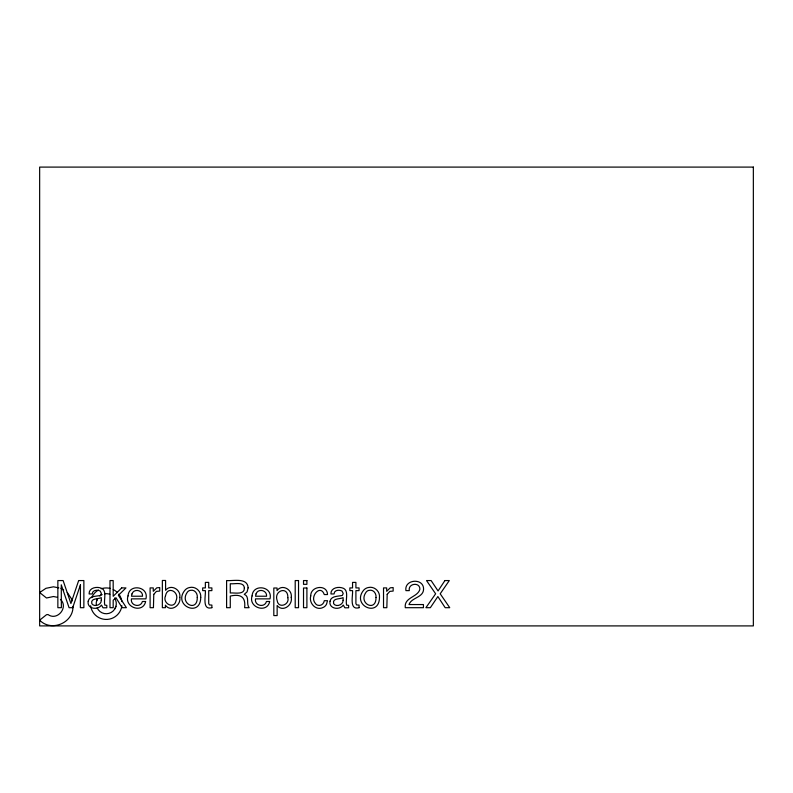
<?xml version="1.0" encoding="UTF-8"?>
<svg xmlns="http://www.w3.org/2000/svg" width="793" height="793" viewBox="0 0 793 793"><rect width="100%" height="100%" fill="white"/><g stroke="black" fill="none" stroke-linecap="round" stroke-linejoin="round"><path stroke-width="1.19" d="M73.015 606.358C73.362 623.03 51.198 632.209 39.65 620.176L46.509 614.714L48.006 614.535C57.235 621.375 68.932 607.111 60.427 599.399M96.568 601.104L97.569 598.685M114.955 608.727L115.956 606.298M58.811 587.871L53.468 586.81L45.994 588.297L39.65 592.54L46.509 598.001L53.468 596.514L57.235 597.268M60.952 588.297L63.668 590.111M67.296 592.54L71.529 598.874L71.955 601.015M121.894 605.773A15.771 15.771 0 0 1 90.63 605.753M91.701 597.664A15.771 15.771 0 0 1 98.382 590.042M101.197 588.773A15.771 15.771 0 0 1 110.356 588.475M113.24 589.566A15.771 15.771 0 0 1 117.423 592.559M118.781 594.116A15.771 15.771 0 0 1 121.894 601.649M114.549 598.041A10.031 10.031 0 0 1 111.179 612.454A10.031 10.031 0 0 1 97.123 607.844M96.359 605.337A10.031 10.031 0 0 1 97.628 598.586M99.809 596.019A10.031 10.031 0 0 1 102.128 594.562M104.517 593.818A10.031 10.031 0 0 1 109.801 594.314M80.45 584.808L80.371 607.696L83.87 607.696L83.87 580.565L78.656 580.565L70.914 603.503L63.123 580.565L57.859 580.565L57.859 607.696L61.368 607.696L61.269 584.808L69.07 607.696L72.708 607.696L80.45 584.808M287.839 597.684C289.832 605.019 278.165 608.905 277.183 600.618C273.446 590.398 288.345 585.67 287.839 597.684M165.509 595.801C162.069 603.473 174.232 609.797 176.036 600.757C180.031 591.935 167.462 585.313 165.509 595.801M179.773 597.426C181.329 605.287 170.594 612.711 165.42 605.168L165.42 607.696L162.357 607.696L162.357 580.466L165.588 580.466L165.588 590.319C170.634 583.598 181.339 589.576 179.773 597.426M200.738 597.387C200.599 618.084 172.557 605.535 184.838 590.299A8.168 8.168 0 0 1 189.606 587.524C195.564 586.037 201.402 591.33 200.738 597.387M310.737 595.89C308.586 603.314 316.268 611.413 323.554 607.25A6.79 6.79 0 0 0 326.547 604.097L327.509 600.697L324.278 600.697C323.891 603.671 321.125 606.09 318.072 605.297A4.074 4.074 0 0 1 315.376 603.394C309.24 596.673 320.59 583.717 324.278 594.562L327.509 594.562C327.38 583.975 310.41 585.948 310.737 595.89M379.48 597.387C379.332 618.084 351.289 605.535 363.571 590.299A8.168 8.168 0 0 1 368.349 587.524C374.296 586.037 380.144 591.33 379.48 597.387M128.03 595.91C124.035 607.587 143.067 613.841 145.654 601.49L142.383 601.49C140.777 608.072 130.082 605.882 131.43 598.864L145.932 598.864C149.104 586.295 128.813 583.291 128.03 595.91M252.085 595.91C248.09 607.587 267.132 613.841 269.709 601.49L266.448 601.49C264.832 608.072 254.137 605.882 255.495 598.864L269.987 598.864C273.169 586.295 252.868 583.291 252.085 595.91M291.229 597.367C292.974 605.168 282.625 612.672 277.144 605.475L277.144 615.586L273.813 615.586L273.813 588.01L277.044 588.01L277.044 590.626C281.862 583.549 292.696 589.536 291.229 597.367M244.373 588.228C244.442 595.256 234.371 592.5 230.277 592.995L230.277 583.717C234.361 584.352 244.194 581.219 244.373 588.228M88.201 601.203C86.655 608.826 97.836 610.66 101.454 605.079L103.031 607.815L106.807 607.785L106.807 605.337L104.825 605.128C103.249 599.835 108.066 589.397 99.938 587.762C95.517 586.552 88.737 588.317 89.113 593.957L92.216 593.957C92.295 589.962 97.4 589.536 100.166 591.003L101.375 593.471L100.582 595.394C96.459 596.495 89.312 595.672 88.201 601.203M330.027 601.203C328.48 608.826 339.652 610.66 343.27 605.079L344.856 607.815L348.623 607.785L348.623 605.337L346.64 605.128C345.064 599.835 349.882 589.397 341.763 587.762C337.332 586.552 330.562 588.317 330.929 593.957L334.031 593.957C334.121 589.962 339.216 589.536 341.991 591.003L343.2 593.471L342.398 595.394C338.274 596.495 331.137 595.672 330.027 601.203M423.571 589.08C423.531 597.714 411.428 597.367 408.99 604.553L423.442 604.553L423.442 607.696L405.282 607.696C403.885 597.159 417.812 597.367 419.894 589.229C420.022 581.715 407.771 583.361 409.307 590.626L405.927 590.626C404.073 579.108 423.769 577.75 423.571 589.08M197.269 597.486C197.576 612.464 179.426 603.681 187.108 592.569A4.52 4.52 0 0 1 190.122 590.389C194.444 589.149 197.824 593.382 197.269 597.486M376.001 597.486C376.308 612.464 358.168 603.681 365.841 592.569A4.52 4.52 0 0 1 368.854 590.389C373.186 589.149 376.556 593.382 376.001 597.486M248.1 587.881L247.099 591.865L244.274 594.363C249.428 596.237 246.554 602.65 248.417 606.486L249.141 607.696L244.631 607.696C245.83 597.089 240.983 593.67 230.277 596.058L230.277 607.696L226.6 607.696L226.6 580.565C233.013 581.18 247.713 577.274 248.1 587.881M101.286 600.311C101.554 604.831 94.377 607.517 91.829 603.721C90.313 597.843 98.094 599.389 101.286 597.635L101.286 600.311M343.101 600.311C343.369 604.831 336.192 607.517 333.655 603.721C332.128 597.843 339.91 599.389 343.101 597.635L343.101 600.311M153.773 594.334L153.436 607.696L150.105 607.696L150.105 587.91L153.267 587.91L153.267 591.33L156.796 587.831L159.73 587.563L159.73 591.072L156.419 591.38L153.773 594.334M387.182 594.334L386.845 607.696L383.525 607.696L383.525 587.91L386.677 587.91L386.677 591.33L390.215 587.831L393.15 587.563L393.15 591.072L389.829 591.38L387.182 594.334M131.985 593.898L131.519 596.227L142.512 596.227C143.166 590.081 133.888 588.119 131.985 593.898M256.04 593.898L255.584 596.227L266.577 596.227C267.221 590.081 257.953 588.119 256.04 593.898M444.923 580.565L438.053 590.944L431.124 580.565L426.525 580.565L435.635 593.788L425.91 607.696L430.351 607.696L437.865 596.544L445.18 607.696L449.74 607.696L440.194 593.788L449.304 580.565L444.923 580.565M121.716 587.91L113.181 596.316L113.181 580.565L109.989 580.565L109.989 607.696L113.181 607.696L113.181 600.271L115.966 597.724L122.142 607.696L126.384 607.696L118.385 595.325L125.968 587.91L121.716 587.91M211.88 607.696C201.789 610.62 205.863 595.662 205.357 590.626L202.681 590.626L202.681 587.91L205.357 587.91L205.357 582.389L208.718 582.389L208.718 587.91L211.88 587.91L211.88 590.626L208.718 590.626L208.718 603.542L209.421 604.93L211.88 605.079L211.88 607.696M359.06 607.696C348.97 610.62 353.044 595.662 352.548 590.626L349.862 590.626L349.862 587.91L352.548 587.91L352.548 582.389L355.908 582.389L355.908 587.91L359.06 587.91L359.06 590.626L355.908 590.626L355.908 603.542L356.602 604.93L359.06 605.079L359.06 607.696M753.35 167.095L39.65 167.095L39.65 625.905L753.35 625.905L753.35 167.095M298.535 580.565L295.204 580.565L295.204 607.696L298.535 607.696L298.535 580.565M306.901 580.565L303.521 580.565L303.521 584.332L306.901 584.332L306.901 580.565M306.901 588.01L303.521 588.01L303.521 607.696L306.901 607.696L306.901 588.01"/></g></svg>
